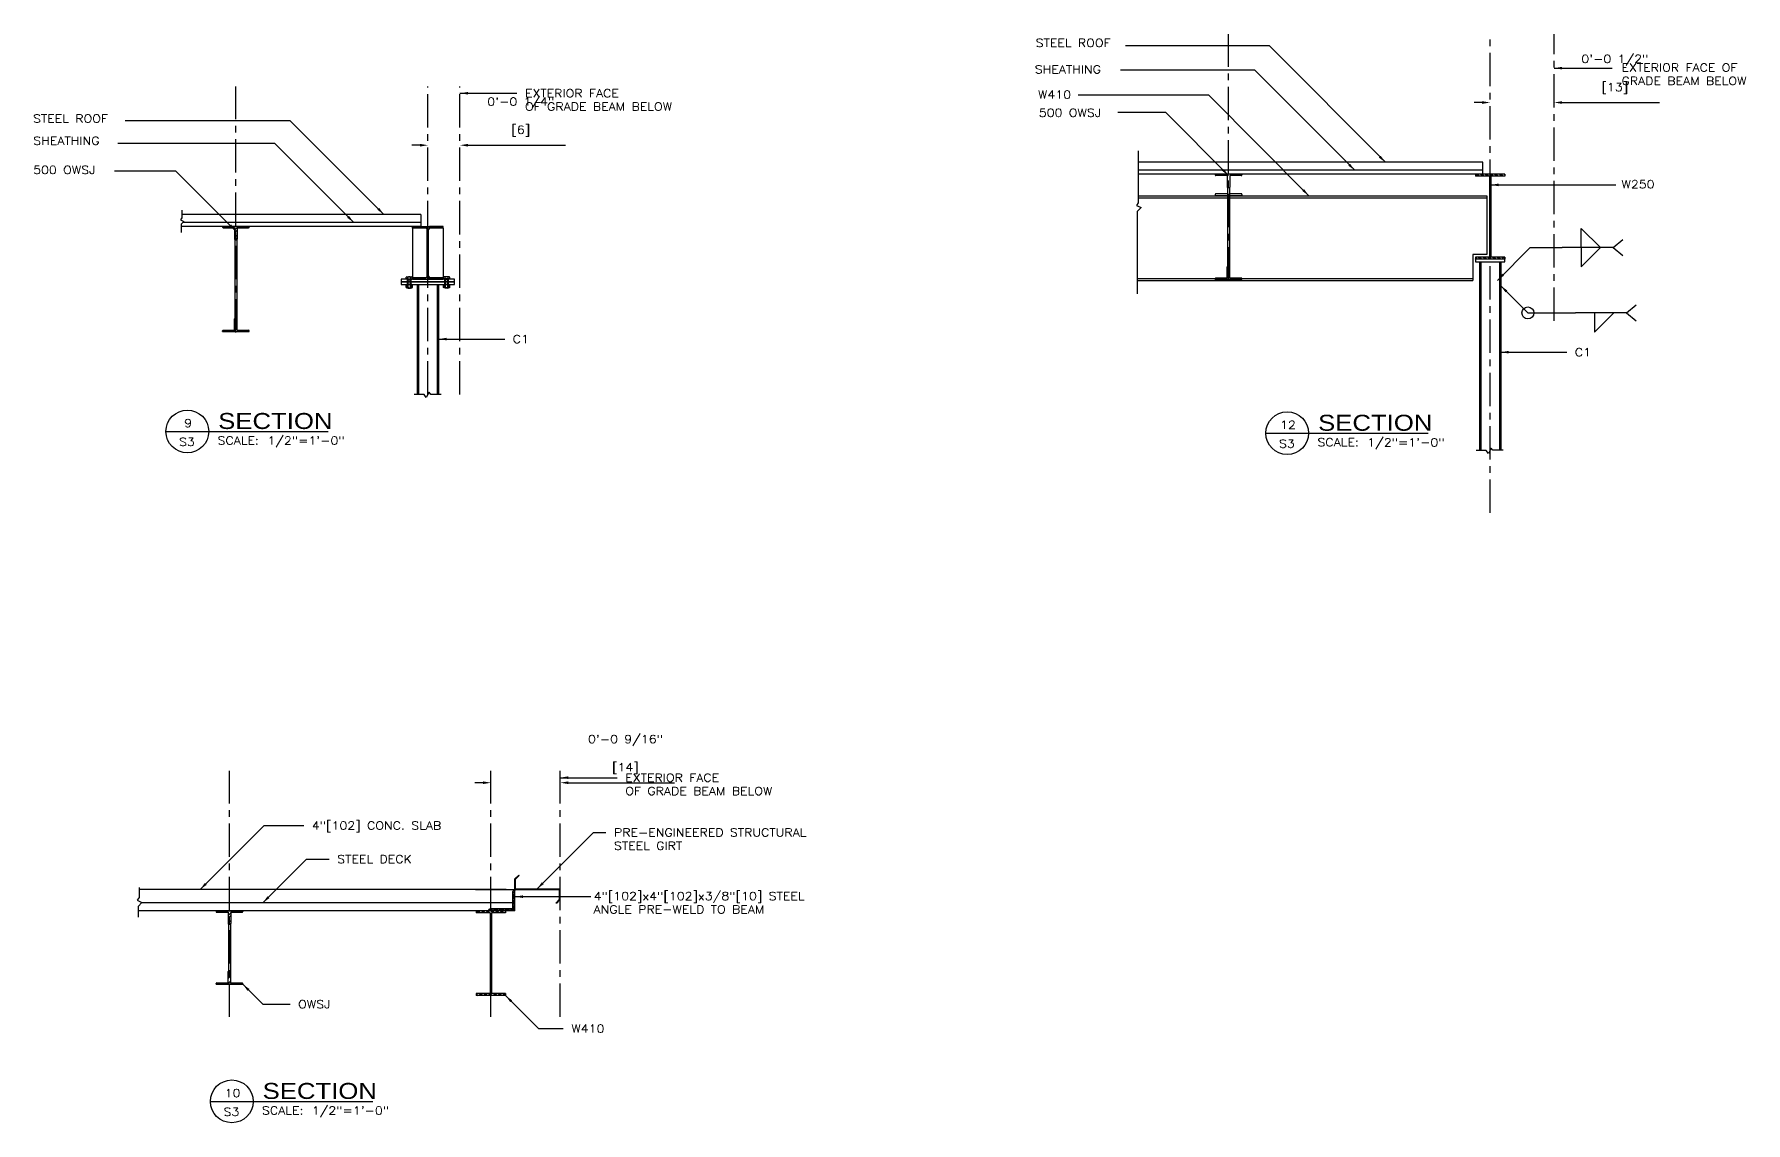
# Model space of a CAD drawing. Header units: inches. Extents: x -44 to 9761, y -1166 to 3580.
# Drawn here: x 9207.2 to 9528, y 3179.3 to 3383.3 of the extents above; entities that cross this region are included whole.
import ezdxf
from ezdxf.enums import TextEntityAlignment as Align

# ---------------------------------------------------------------- set-up
doc = ezdxf.new("R2010")
doc.units = ezdxf.units.IN
doc.header["$MEASUREMENT"] = 0
doc.linetypes.add('CENTER', pattern=[2, 1.25, -0.25, 0.25, -0.25])
doc.layers.get('0').update_dxf_attribs({"linetype": 'CONTINUOUS'})
doc.layers.get('DEFPOINTS').update_dxf_attribs({"linetype": 'CONTINUOUS'})
for name, color, linetype in [('Arch_Section_Truss', 45, 'CONTINUOUS'), ('C-241-1', 241, 'CONTINUOUS'), ('Center', 251, 'CENTER'), ('L1', 1, 'CONTINUOUS'), ('L131', 131, 'CONTINUOUS'), ('LAYER131A', 131, 'CONTINUOUS'), ('LAYER15A', 15, 'CONTINUOUS'), ('Section_Sheathing', 150, 'CONTINUOUS'), ('Struc_Plan_Dim', 5, 'CONTINUOUS'), ('Struc_Section_BP', 135, 'CONTINUOUS'), ('Struc_Section_Conc', 71, 'CONTINUOUS'), ('Struc_Section_OWSJ', 131, 'CONTINUOUS'), ('Struc_Section_StAngle', 5, 'CONTINUOUS'), ('Struc_Section_Steel', 11, 'CONTINUOUS'), ('Struc_Section_StGirt', 151, 'CONTINUOUS'), ('Struc_Steel_Beam', 22, 'CONTINUOUS'), ('Struc_Steel_Joist', 21, 'CONTINUOUS'), ('TEXT', 4, 'CONTINUOUS'), ('TEXT131', 131, 'CONTINUOUS')]:
    doc.layers.add(name, color=color, linetype=linetype)
doc.styles.add('ROMANS', font='ROMANS.SHX', dxfattribs={"width": 0.8})
doc.styles.add('ROMANS-115', font='romans.shx', dxfattribs={"width": 1.15})
doc.styles.add('SANS-80', font='sanss___.ttf', dxfattribs={"width": 0.8})
doc.dimstyles.new('Copy of 12-ROMANS-115-PS-BPV', dxfattribs={"dimtxt": 0.0625, "dimasz": 0.0625, "dimexe": 0.0625, "dimexo": 0.0625, "dimgap": 0.0625, "dimtad": 1, "dimdec": 4, "dimlfac": 24, "dimzin": 1, "dimdsep": 46, "dimlunit": 4, "dimtxsty": 'ROMANS-115', "dimcen": 0.0625, "dimclrd": 256, "dimclre": 256, "dimclrt": 256, "dimadec": 0, "dimazin": 0, "dimtfac": 1, "dimtdec": 4, "dimtofl": 0, "dimtmove": 0, "dimatfit": 0, "dimfxl": 1, "dimfrac": 2, "dimtolj": 1, "dimtzin": 0, "dimarcsym": 0})

# ---------------------------------------------------------------- blocks, each defined once
blk = doc.blocks.new('Hex Nut - 10 mm side')
at = {"color": 0, "linetype": 'Continuous'}
for p, q in [((-9.2, -6.8), (-9.2, 6.8)), ((-0.7, 9.1), (-8.5, 9.1)), ((-0.7, 4.5), (-8.5, 4.5)), ((0, -6.8), (0, 6.8)), ((-0.7, -4.5), (-8.5, -4.5)), ((-0.7, -9.1), (-8.5, -9.1))]:
    blk.add_line(p, q, dxfattribs=at)
for centre, radius, start, end in [((-5, 6.8), 4.19, 147.1328, 212.8672), ((6.6, 0), 15.7, 163.2214, 196.7786), ((-4.2, 6.8), 4.19, 327.1328, 32.8672), ((-15.7, 0), 15.7, 343.2214, 16.7787), ((-5, -6.8), 4.19, 147.1328, 212.8672), ((-4.2, -6.8), 4.19, 327.1328, 32.8672)]:
    blk.add_arc(centre, radius, start, end, dxfattribs=at)
blk = doc.blocks.new('OWSJ1')
at = {"layer": 'TEXT'}
h = blk.add_hatch(dxfattribs=at)
h.set_pattern_fill('STEEL', color=131, scale=8, style=0)
h.set_pattern_definition([(45, (-5931.7465, -888.5996), (-0.70710678, 0.70710678), []), (45, (-5931.7465, -888.0996), (-0.70710678, 0.70710678), [])])
h.paths.add_polyline_path([(-0.25, 11.38, 0.414214), (-0.13, 11.25), (0.12, 11.25, 0.414214), (0.25, 11.38), (0.25, 13.5), (2.37, 13.5, 0.414214), (2.5, 13.62), (2.5, 13.75), (-2.5, 13.75), (-2.5, 13.62, 0.414214), (-2.38, 13.5), (-0.25, 13.5)])
h.paths.add_polyline_path([(-2.5, 0), (2.5, 0), (2.5, 0.12, 0.414214), (2.37, 0.25), (0.25, 0.25), (0.25, 2.37, 0.414214), (0.12, 2.5), (-0.13, 2.5, 0.414214), (-0.25, 2.37), (-0.25, 0.25), (-2.38, 0.25, 0.414214), (-2.5, 0.12)])
at = {"layer": 'Struc_Steel_Joist', "color": 150}
for p, q in [((-2.5, 13.75), (2.5, 13.75)), ((-2.5, 13.75), (-2.5, 13.62)), ((-2.38, 13.5), (-0.25, 13.5)), ((-0.25, 13.5), (-0.25, 11.38)), ((0.25, 13.5), (2.37, 13.5)), ((0.25, 13.5), (0.25, 11.38)), ((2.5, 13.75), (2.5, 13.62)), ((-0.19, 11.27), (-0.19, 2.48)), ((-0.13, 11.25), (0.12, 11.25)), ((0.19, 11.27), (0.19, 2.48)), ((-2.5, 0), (-2.5, 0.12)), ((-2.5, 0), (2.5, 0)), ((-2.38, 0.25), (-0.25, 0.25)), ((-0.25, 0.25), (-0.25, 2.37)), ((-0.13, 2.5), (0.12, 2.5)), ((0.25, 0.25), (0.25, 2.37)), ((0.25, 0.25), (2.37, 0.25)), ((2.5, 0), (2.5, 0.12))]:
    blk.add_line(p, q, dxfattribs=at)
for centre, start, end in [((-2.38, 13.62), 180, 270), ((2.37, 13.62), 270, 0), ((-0.13, 11.38), 180, 270), ((0.12, 11.38), 270, 0), ((-2.38, 0.12), 90, 180), ((-0.13, 2.37), 90, 180), ((0.12, 2.37), 0, 90), ((2.37, 0.12), 0, 90)]:
    blk.add_arc(centre, 0.125, start, end, dxfattribs=at)
blk = doc.blocks.new('Title-section')
at = {"layer": 'LAYER15A'}
blk.add_line((-2.066, -7.538), (-0.798, -7.538), dxfattribs=at)
blk.add_circle((-1.899, -7.538), 0.167, dxfattribs=at)
at = {"layer": 'L131', "style": 'ROMANS', "width": 1.15}
blk.add_text('SCALE:', height=0.0625, dxfattribs=at).set_placement((-1.663, -7.64))
for tag, p in [('TITLE_NO.', (-1.893, -7.504)), ('SHEET_NO.', (-1.902, -7.651))]:
    blk.add_attdef(tag, text='', height=0.0625, dxfattribs=at).set_placement(p, align=Align.CENTER)
blk.add_attdef('SCALE', (-1.274, -7.641), '', height=0.0625, dxfattribs=at)
at = {"layer": 'TEXT131', "style": 'SANS-80', "width": 1.15}
blk.add_text('SECTION', height=0.125, dxfattribs=at).set_placement((-1.658, -7.519))
blk = doc.blocks.new('*D81')
at = {"layer": 'DEFPOINTS', "color": 0, "transparency": 16777216}
for p in [(9292.78, 3242.85), (9305.78, 3243.02), (9305.78, 3228.95)]:
    blk.add_point(p, dxfattribs=at)
at = {"layer": 'Struc_Plan_Dim', "lineweight": -2, "transparency": 16777216}
for p, q in [((9291.28, 3243.02), (9289.78, 3243.02)), ((9307.28, 3243.02), (9327.22, 3243.02))]:
    blk.add_line(p, q, dxfattribs=at)
at = {"layer": 'Struc_Plan_Dim', "transparency": 16777216}
for points in [[(9291.28, 3243.27), (9291.28, 3242.77), (9292.78, 3243.02)], [(9307.28, 3243.27), (9307.28, 3242.77), (9305.78, 3243.02)]]:
    blk.add_solid(points, dxfattribs=at)
at = {"layer": 'Struc_Plan_Dim', "transparency": 16777216, "char_height": 1.5, "attachment_point": 5, "style": 'ROMANS-115'}
for s, insert in [('\\A1;0\'-0 9/16"', (9318, 3250.95)), ('\\A1;[14]', (9318, 3245.66))]:
    blk.add_mtext(s, dxfattribs=dict(at, insert=insert))
blk = doc.blocks.new('*D82')
at = {"layer": 'DEFPOINTS', "color": 0, "transparency": 16777216}
for p in [(9286.98, 3362.52), (9280.98, 3361.07), (9286.98, 3361.07)]:
    blk.add_point(p, dxfattribs=at)
at = {"layer": 'Struc_Plan_Dim', "lineweight": -2, "transparency": 16777216}
for p, q in [((9279.48, 3362.52), (9277.98, 3362.52)), ((9288.48, 3362.52), (9306.78, 3362.52))]:
    blk.add_line(p, q, dxfattribs=at)
at = {"layer": 'Struc_Plan_Dim', "transparency": 16777216}
for points in [[(9279.48, 3362.77), (9279.48, 3362.27), (9280.98, 3362.52)], [(9288.48, 3362.77), (9288.48, 3362.27), (9286.98, 3362.52)]]:
    blk.add_solid(points, dxfattribs=at)
at = {"layer": 'Struc_Plan_Dim', "transparency": 16777216, "char_height": 1.5, "attachment_point": 5, "style": 'ROMANS-115'}
for s, insert in [('\\A1;0\'-0 1/4"', (9298.38, 3370.44)), ('\\A1;[6]', (9298.38, 3365.16))]:
    blk.add_mtext(s, dxfattribs=dict(at, insert=insert))
blk = doc.blocks.new('*D85')
at = {"layer": 'DEFPOINTS', "color": 0, "transparency": 16777216}
for p in [(9492.05, 3370.52), (9480.05, 3367.96), (9492.05, 3367.96)]:
    blk.add_point(p, dxfattribs=at)
at = {"layer": 'Struc_Section_StAngle', "lineweight": -2, "transparency": 16777216}
for p, q in [((9478.55, 3370.52), (9477.05, 3370.52)), ((9493.55, 3370.52), (9511.85, 3370.52))]:
    blk.add_line(p, q, dxfattribs=at)
at = {"layer": 'Struc_Section_StAngle', "transparency": 16777216}
for points in [[(9478.55, 3370.77), (9478.55, 3370.27), (9480.05, 3370.52)], [(9493.55, 3370.77), (9493.55, 3370.27), (9492.05, 3370.52)]]:
    blk.add_solid(points, dxfattribs=at)
at = {"layer": 'Struc_Section_StAngle', "transparency": 16777216, "char_height": 1.5, "attachment_point": 5, "style": 'ROMANS-115'}
for s, insert in [('\\A1;0\'-0 1/2"', (9503.45, 3378.45)), ('\\A1;[13]', (9503.45, 3373.16))]:
    blk.add_mtext(s, dxfattribs=dict(at, insert=insert))

msp = doc.modelspace()

# ---------------------------------------------------------------- hatches: boundary and pattern name
at = {"layer": 'Struc_Section_StAngle'}
h = msp.add_hatch(dxfattribs=at)
h.set_pattern_fill('STEEL', color=256, scale=3, style=0)
h.set_pattern_definition([(135, (18165.99866, -224.98542), (0.265165043, 0.265165043), []), (135, (18165.99866, -224.79792), (0.265165043, 0.265165043), [])])
h.paths.add_polyline_path([(9292.65134, 3219.36872, 0.414213562), (9292.27634, 3218.99372), (9297.27634, 3218.99372), (9297.27634, 3222.99372, 0.414213562), (9296.90134, 3222.61872), (9296.90134, 3219.36872)])
at = {"layer": 'Struc_Section_Steel', "ltscale": 2}
h = msp.add_hatch(dxfattribs=at)
h.set_pattern_fill('STEEL', color=256, scale=5, style=0)
h.set_pattern_definition([(135, (9385.85425, 3363.53496), (0.4419417, 0.4419417), []), (135, (9385.85425, 3363.84746), (0.4419417, 0.4419417), [])])
h.paths.add_polyline_path([(9278.10362, 3346.97054), (9278.10362, 3347.28304), (9283.85362, 3347.28304), (9283.85362, 3346.97054), (9281.35362, 3346.97054, 0.414213562), (9281.10362, 3346.72054), (9281.10362, 3337.97054, 0.414213562), (9281.35362, 3337.72054), (9283.85362, 3337.72054), (9283.85362, 3337.40804), (9278.10362, 3337.40804), (9278.10362, 3337.72054), (9280.60362, 3337.72054, 0.414213562), (9280.85362, 3337.97054), (9280.85362, 3346.72054, 0.414213562), (9280.60362, 3346.97054)])
at = {"layer": 'Struc_Steel_Beam'}
h = msp.add_hatch(dxfattribs=at)
h.set_pattern_fill('STEEL', color=256, scale=5, style=0)
h.set_pattern_definition([(135, (9639.97364, 3373.01546), (0.4419417, 0.4419417), []), (135, (9639.97364, 3373.32796), (0.4419417, 0.4419417), [])])
h.paths.add_polyline_path([(9482.80088, 3357.06106), (9482.80088, 3356.68606), (9480.17588, 3356.68606), (9480.17588, 3341.56106), (9482.80088, 3341.56106), (9482.80088, 3341.18606), (9480.05088, 3341.18606), (9480.05088, 3357.06106)])
h.paths.add_polyline_path([(9477.30088, 3356.68606), (9477.30088, 3357.06106), (9480.05088, 3357.06106), (9480.05088, 3341.18606), (9477.30088, 3341.18606), (9477.30088, 3341.56106), (9479.92588, 3341.56106), (9479.92588, 3356.68606)])
h = msp.add_hatch(dxfattribs=at)
h.set_pattern_fill('STEEL', color=256, scale=5, style=0)
h.set_pattern_definition([(135, (9452.6991, 3234.9481), (0.4419417, 0.4419417), []), (135, (9452.6991, 3235.2606), (0.4419417, 0.4419417), [])])
h.paths.add_polyline_path([(9295.52634, 3218.99372), (9295.52634, 3218.61872), (9292.90134, 3218.61872), (9292.90134, 3203.49372), (9295.52634, 3203.49372), (9295.52634, 3203.11872), (9292.77634, 3203.11872), (9292.77634, 3218.99372)])
h.paths.add_polyline_path([(9290.02634, 3218.61872), (9290.02634, 3218.99372), (9292.77634, 3218.99372), (9292.77634, 3203.11872), (9290.02634, 3203.11872), (9290.02634, 3203.49372), (9292.65134, 3203.49372), (9292.65134, 3218.61872)])
at = {"layer": 'TEXT'}
h = msp.add_hatch(dxfattribs=at)
h.set_pattern_fill('STEEL', color=256, scale=8, style=0)
h.set_pattern_definition([(45, (3313.2322, 2444.9335), (-0.70710678, 0.70710678), []), (45, (3313.2322, 2445.4335), (-0.70710678, 0.70710678), [])])
h.paths.add_polyline_path([(9247.47862, 3347.15804, -0.414213562), (9247.35362, 3347.03304), (9245.22862, 3347.03304), (9245.22862, 3344.90804, -0.414213562), (9245.10362, 3344.78304), (9244.85362, 3344.78304, -0.414213562), (9244.72862, 3344.90804), (9244.72862, 3347.03304), (9242.60362, 3347.03304, -0.414213562), (9242.47862, 3347.15804), (9242.47862, 3347.28304), (9247.47862, 3347.28304)])
h.paths.add_polyline_path([(9247.47862, 3327.60304), (9242.47862, 3327.60304), (9242.47862, 3327.72804, -0.414213562), (9242.60362, 3327.85304), (9244.72862, 3327.85304), (9244.72862, 3329.97804, -0.414213562), (9244.85362, 3330.10304), (9245.10362, 3330.10304, -0.414213562), (9245.22862, 3329.97804), (9245.22862, 3327.85304), (9247.35362, 3327.85304, -0.414213562), (9247.47862, 3327.72804)])

# ---------------------------------------------------------------- linework, layer by layer
at = {"layer": 'Arch_Section_Truss'}
for p, q in [((9428.55088, 3357.06106), (9428.55088, 3356.93606)), ((9433.55088, 3357.06106), (9428.55088, 3357.06106)), ((9430.80088, 3356.81106), (9428.67588, 3356.81106)), ((9430.80088, 3356.81106), (9430.80088, 3354.68606)), ((9433.42588, 3356.81106), (9431.30088, 3356.81106)), ((9431.30088, 3356.81106), (9431.30088, 3354.68606)), ((9433.55088, 3357.06106), (9433.55088, 3356.93606)), ((9428.55088, 3353.31106), (9428.55088, 3353.06106)), ((9430.86338, 3353.06106), (9428.55088, 3353.06106)), ((9430.86338, 3353.43606), (9428.67588, 3353.43606)), ((9430.86338, 3354.57781), (9430.86338, 3339.85931)), ((9430.86338, 3354.57781), (9430.86338, 3353.43606)), ((9431.17588, 3354.56106), (9430.92588, 3354.56106)), ((9431.23838, 3354.57781), (9431.23838, 3339.85931)), ((9431.23838, 3354.57781), (9431.23838, 3353.43606)), ((9433.42588, 3353.43606), (9431.23838, 3353.43606)), ((9433.55088, 3353.06106), (9431.23838, 3353.06106)), ((9433.55088, 3353.31106), (9433.55088, 3353.06106)), ((9430.80088, 3337.62606), (9430.80088, 3339.75106)), ((9431.17588, 3339.87606), (9430.92588, 3339.87606)), ((9431.30088, 3337.62606), (9431.30088, 3339.75106)), ((9428.55088, 3337.37606), (9428.55088, 3337.50106)), ((9433.55088, 3337.37606), (9428.55088, 3337.37606)), ((9430.80088, 3337.62606), (9428.67588, 3337.62606)), ((9433.42588, 3337.62606), (9431.30088, 3337.62606)), ((9433.55088, 3337.37606), (9433.55088, 3337.50106))]:
    msp.add_line(p, q, dxfattribs=at)
for centre, start, end in [((9428.67588, 3356.93606), 180, 270), ((9433.42588, 3356.93606), 270, 0), ((9428.67588, 3353.31106), 90, 180), ((9430.92588, 3354.68606), 180, 270), ((9431.17588, 3354.68606), 270, 0), ((9433.42588, 3353.31106), 0, 90), ((9430.92588, 3339.75106), 90, 180), ((9431.17588, 3339.75106), 0, 90), ((9428.67588, 3337.50106), 90, 180), ((9433.42588, 3337.50106), 0, 90)]:
    msp.add_arc(centre, 0.125, start, end, dxfattribs=at)
at = {"layer": 'C-241-1', "ltscale": 0.05}
for p, q in [((9276.88202, 3337.44679), (9276.88202, 3337.79223)), ((9276.88202, 3337.44679), (9278.07521, 3337.44679)), ((9277.00716, 3337.44679), (9276.88202, 3337.44679)), ((9277.00716, 3337.40804), (9277.00716, 3337.44679)), ((9277.00716, 3337.40804), (9277.95008, 3337.40804)), ((9277.03117, 3337.83623), (9277.92606, 3337.83623)), ((9277.1557, 3337.26273), (9277.80153, 3337.26273)), ((9277.18032, 3337.44679), (9277.18032, 3337.79223)), ((9277.77692, 3337.44679), (9277.77692, 3337.79223)), ((9277.95008, 3337.44679), (9278.07521, 3337.44679)), ((9277.95008, 3337.40804), (9277.95008, 3337.44679)), ((9278.07521, 3337.44679), (9278.07521, 3337.79223)), ((9283.88202, 3337.44679), (9283.88202, 3337.79223)), ((9285.07521, 3337.44679), (9283.88202, 3337.44679)), ((9284.00716, 3337.44679), (9283.88202, 3337.44679)), ((9284.00716, 3337.40804), (9284.00716, 3337.44679)), ((9284.95008, 3337.40804), (9284.00716, 3337.40804)), ((9284.92606, 3337.83623), (9284.03117, 3337.83623)), ((9284.80153, 3337.26273), (9284.1557, 3337.26273)), ((9284.18032, 3337.44679), (9284.18032, 3337.79223)), ((9284.77692, 3337.44679), (9284.77692, 3337.79223)), ((9284.95008, 3337.44679), (9285.07521, 3337.44679)), ((9284.95008, 3337.40804), (9284.95008, 3337.44679)), ((9285.07521, 3337.44679), (9285.07521, 3337.79223)), ((9277.1557, 3335.80742), (9277.80153, 3335.80742)), ((9277.26226, 3335.70086), (9277.1557, 3335.80742)), ((9277.26226, 3335.70086), (9277.69497, 3335.70086)), ((9277.69497, 3335.70086), (9277.80153, 3335.80742)), ((9284.80153, 3335.80742), (9284.1557, 3335.80742)), ((9284.26226, 3335.70086), (9284.1557, 3335.80742)), ((9284.69497, 3335.70086), (9284.26226, 3335.70086)), ((9284.69497, 3335.70086), (9284.80153, 3335.80742))]:
    msp.add_line(p, q, dxfattribs=at)
at = {"layer": 'C-241-1', "ltscale": 0.5}
for p, q in [((9277.1557, 3335.80742), (9277.1557, 3337.40804)), ((9277.26226, 3335.80742), (9277.26226, 3337.26273)), ((9277.69497, 3335.80742), (9277.69497, 3337.26273)), ((9277.80153, 3335.80742), (9277.80153, 3337.40804)), ((9284.1557, 3335.80742), (9284.1557, 3337.40804)), ((9284.26226, 3335.80742), (9284.26226, 3337.26273)), ((9284.69497, 3335.80742), (9284.69497, 3337.26273)), ((9284.80153, 3335.80742), (9284.80153, 3337.40804))]:
    msp.add_line(p, q, dxfattribs=at)
at = {"layer": 'C-241-1', "ltscale": 0.05}
for centre, radius, start, end in [((9277.03117, 3337.5614), 0.27482, 57.13278, 122.86722), ((9277.47862, 3336.8029), 1.03333, 73.22135, 106.77865), ((9277.92606, 3337.5614), 0.27482, 57.13278, 122.86722), ((9284.03117, 3337.5614), 0.27482, 57.13278, 122.86722), ((9284.47862, 3336.8029), 1.03333, 73.22135, 106.77865), ((9284.92606, 3337.5614), 0.27482, 57.13278, 122.86722)]:
    msp.add_arc(centre, radius, start, end, dxfattribs=at)
at = {"layer": 'Center', "ltscale": 5}
for p, q in [((9431.05088, 3337.18606), (9431.05088, 3383.32214)), ((9480.05088, 3293.60694), (9480.05088, 3383.32214)), ((9492.05088, 3329.58365), (9492.05088, 3383.32214)), ((9244.97862, 3327.40804), (9244.97862, 3373.54412)), ((9280.97862, 3315.81267), (9280.97862, 3373.54412)), ((9286.97862, 3315.81267), (9286.97862, 3373.54412)), ((9243.77634, 3199.11872), (9243.77634, 3245.2548)), ((9292.77634, 3199.11872), (9292.77634, 3245.2548)), ((9305.77634, 3199.11872), (9305.77634, 3245.2548))]:
    msp.add_line(p, q, dxfattribs=at)
at = {"layer": 'L1'}
for p, q in [((9414.09264, 3361.46098), (9414.09264, 3351.71754)), ((9234.82105, 3350.35725), (9234.82105, 3348.92397)), ((9414.09264, 3351.71754), (9413.76459, 3351.22599)), ((9413.76459, 3351.22599), (9414.64486, 3350.81595)), ((9414.64486, 3350.81595), (9413.91641, 3350.07473)), ((9413.91641, 3350.07473), (9413.91641, 3334.63129)), ((9234.82105, 3348.92397), (9234.57501, 3348.55531)), ((9234.57501, 3348.55531), (9235.23521, 3348.24778)), ((9235.23521, 3348.24778), (9234.68888, 3347.69186)), ((9234.68888, 3347.69186), (9234.68888, 3346.18015)), ((9226.81809, 3221.48262), (9226.49004, 3220.99106)), ((9226.49004, 3220.99106), (9227.37031, 3220.58103)), ((9226.81809, 3223.39365), (9226.81809, 3221.48262)), ((9227.37031, 3220.58103), (9226.64186, 3219.8398)), ((9226.64186, 3219.8398), (9226.64186, 3217.82418))]:
    msp.add_line(p, q, dxfattribs=at)
at = {"layer": 'LAYER131A'}
for p, q in [((9478.05088, 3340.68606), (9478.05088, 3305.32145)), ((9482.05088, 3340.68606), (9482.05088, 3305.34842)), ((9285.97862, 3336.90804), (9275.97862, 3336.90804)), ((9278.97862, 3336.40804), (9278.97862, 3315.79562)), ((9282.97862, 3336.40804), (9282.97862, 3315.82259))]:
    msp.add_line(p, q, dxfattribs=at)
at = {"layer": 'Section_Sheathing', "ltscale": 2}
for p, q in [((9478.67588, 3359.31106), (9414.09264, 3359.31106)), ((9478.67588, 3357.06106), (9478.67588, 3359.31106)), ((9478.67588, 3357.81106), (9414.09264, 3357.81106)), ((9478.67588, 3357.06106), (9414.09264, 3357.06106)), ((9279.62828, 3349.53304), (9234.82105, 3349.53304)), ((9279.62828, 3349.53304), (9279.62828, 3347.28304)), ((9279.62828, 3347.28304), (9234.68888, 3347.28304)), ((9279.62828, 3348.03304), (9235.02417, 3348.03304)), ((9280.26536, 3315.79562), (9278.39009, 3315.79562)), ((9280.67036, 3315.22917), (9280.26536, 3315.79562)), ((9281.18336, 3316.20023), (9280.67036, 3315.22917)), ((9281.50736, 3315.82259), (9281.18336, 3316.20023)), ((9283.43759, 3315.82259), (9281.50736, 3315.82259)), ((9479.33762, 3305.32145), (9477.46235, 3305.32145)), ((9479.74262, 3304.755), (9479.33762, 3305.32145)), ((9480.25563, 3305.72606), (9479.74262, 3304.755)), ((9480.57962, 3305.34842), (9480.25563, 3305.72606)), ((9482.50986, 3305.34842), (9480.57962, 3305.34842))]:
    msp.add_line(p, q, dxfattribs=at)
at = {"layer": 'Struc_Plan_Dim'}
msp.add_circle((9487.15154, 3331.0854), 1.125, dxfattribs=at)
at = {"layer": 'Struc_Section_BP', "ltscale": 2}
for p, q in [((9278.10362, 3346.97054), (9278.10362, 3337.72054)), ((9283.85362, 3346.97054), (9283.85362, 3337.72054))]:
    msp.add_line(p, q, dxfattribs=at)
for points in [[(9477.30088, 3340.68606), (9482.80088, 3340.68606), (9482.80088, 3341.18606), (9477.30088, 3341.18606)], [(9275.97862, 3336.90804), (9285.97862, 3336.90804), (9285.97862, 3337.40804), (9275.97862, 3337.40804)], [(9275.97862, 3336.40804), (9285.97862, 3336.40804), (9285.97862, 3336.90804), (9275.97862, 3336.90804)]]:
    msp.add_lwpolyline(points, close=True, dxfattribs=at)
at = {"layer": 'Struc_Section_Conc', "ltscale": 2}
for p, q in [((9295.65134, 3222.99372), (9226.81809, 3222.99372)), ((9289.90134, 3222.99372), (9297.27634, 3222.99372)), ((9294.77634, 3218.99372), (9226.64186, 3218.99372))]:
    msp.add_line(p, q, dxfattribs=at)
at = {"layer": 'Struc_Section_Conc', "ltscale": 20}
msp.add_line((9296.90134, 3220.49372), (9227.28451, 3220.49372), dxfattribs=at)
at = {"layer": 'Struc_Section_StAngle'}
for p, q in [((9497.15443, 3343.32329), (9497.15443, 3346.92329)), ((9497.15443, 3346.92329), (9500.75443, 3343.32329)), ((9503.15443, 3343.32329), (9493.55443, 3343.32329)), ((9497.15443, 3343.32329), (9497.15443, 3339.72329)), ((9497.15443, 3339.72329), (9500.75443, 3343.32329)), ((9503.15443, 3343.32329), (9504.95443, 3344.82329)), ((9503.15443, 3343.32329), (9504.95443, 3341.82329)), ((9505.64487, 3331.0854), (9496.04486, 3331.0854)), ((9499.64486, 3331.0854), (9499.64486, 3327.4854)), ((9499.64486, 3327.4854), (9503.24487, 3331.0854)), ((9505.64487, 3331.0854), (9507.44487, 3332.5854)), ((9505.64487, 3331.0854), (9507.44487, 3329.5854)), ((9297.27634, 3222.99372), (9297.27634, 3222.99372))]:
    msp.add_line(p, q, dxfattribs=at)
at = {"layer": 'Struc_Section_StAngle', "ltscale": 5}
for p, q in [((9296.90134, 3219.36872), (9296.90134, 3222.61872)), ((9297.27634, 3218.99372), (9297.27634, 3222.99372)), ((9297.27634, 3218.99372), (9292.27634, 3218.99372)), ((9296.90134, 3219.36872), (9292.65134, 3219.36872))]:
    msp.add_line(p, q, dxfattribs=at)
for centre in [(9297.27634, 3222.61872), (9292.65134, 3218.99372)]:
    msp.add_arc(centre, 0.375, 90, 180, dxfattribs=at)
at = {"layer": 'Struc_Section_Steel', "ltscale": 2}
for p, q in [((9278.10362, 3346.97054), (9278.10362, 3347.28304)), ((9283.85362, 3347.28304), (9281.29362, 3347.28304)), ((9283.85362, 3346.97054), (9283.85362, 3347.28304))]:
    msp.add_line(p, q, dxfattribs=at)
at = {"layer": 'Struc_Section_Steel'}
for p, q in [((9278.10362, 3347.28304), (9278.10362, 3346.97054)), ((9278.10362, 3347.28304), (9280.66362, 3347.28304)), ((9280.60362, 3346.97054), (9278.10362, 3346.97054)), ((9278.22862, 3347.28304), (9283.72862, 3347.28304)), ((9280.85362, 3337.97054), (9280.85362, 3346.72054)), ((9281.10362, 3337.97054), (9281.10362, 3346.72054)), ((9283.85362, 3346.97054), (9281.35362, 3346.97054)), ((9278.10362, 3337.72054), (9280.60362, 3337.72054)), ((9278.10362, 3337.72054), (9278.10362, 3337.40804)), ((9278.10362, 3337.40804), (9283.85362, 3337.40804)), ((9281.35362, 3337.72054), (9283.85362, 3337.72054)), ((9283.85362, 3337.40804), (9283.85362, 3337.72054))]:
    msp.add_line(p, q, dxfattribs=at)
at = {"layer": 'Struc_Section_Steel', "ltscale": 10}
for p, q in [((9478.30088, 3340.68606), (9478.30088, 3305.32145)), ((9481.80088, 3340.68606), (9481.80088, 3305.34842)), ((9279.22862, 3336.40804), (9279.22862, 3315.79562)), ((9282.72862, 3336.40804), (9282.72862, 3315.82259))]:
    msp.add_line(p, q, dxfattribs=at)
at = {"layer": 'Struc_Section_Steel'}
for centre, start, end in [((9280.60362, 3346.72054), 0, 90), ((9281.35362, 3346.72054), 90, 180), ((9280.60362, 3337.97054), 270, 0), ((9281.35362, 3337.97054), 180, 270)]:
    msp.add_arc(centre, 0.25, start, end, dxfattribs=at)
at = {"layer": 'Struc_Section_StGirt'}
for p, q in [((9297.27634, 3224.99372), (9297.98344, 3225.70083)), ((9297.40134, 3224.94195), (9298.07183, 3225.61244)), ((9297.98344, 3225.70083), (9298.07183, 3225.61244)), ((9297.27634, 3222.99372), (9305.65134, 3222.99372)), ((9297.40134, 3223.11872), (9305.77634, 3223.11872)), ((9305.65134, 3221.1705), (9304.98084, 3220.50001)), ((9305.77634, 3221.11872), (9305.06923, 3220.41162)), ((9305.65134, 3221.1705), (9305.65134, 3222.99372)), ((9305.06923, 3220.41162), (9304.98084, 3220.50001))]:
    msp.add_line(p, q, dxfattribs=at)
at = {"layer": 'Struc_Section_StGirt', "ltscale": 5}
for p, q in [((9297.27634, 3222.99372), (9297.27634, 3224.99372)), ((9297.40134, 3223.11872), (9297.40134, 3224.94195))]:
    msp.add_line(p, q, dxfattribs=at)
at = {"layer": 'Struc_Steel_Beam'}
for p, q in [((9482.80088, 3357.06106), (9477.30088, 3357.06106)), ((9477.30088, 3357.06106), (9477.30088, 3356.68606)), ((9479.92588, 3356.68606), (9477.30088, 3356.68606)), ((9479.92588, 3356.68606), (9479.92588, 3341.56106)), ((9480.17588, 3356.68606), (9480.17588, 3341.56106)), ((9482.80088, 3356.68606), (9480.17588, 3356.68606)), ((9482.80088, 3357.06106), (9482.80088, 3356.68606)), ((9414.09264, 3353.06106), (9479.42588, 3353.06106)), ((9414.09264, 3352.68606), (9479.42588, 3352.68606)), ((9479.42588, 3353.06106), (9479.42588, 3342.06106)), ((9479.42588, 3342.06106), (9476.80088, 3342.06106)), ((9476.80088, 3342.06106), (9476.80088, 3337.18606)), ((9479.92588, 3341.56106), (9477.30088, 3341.56106)), ((9477.30088, 3341.56106), (9477.30088, 3341.18606)), ((9482.80088, 3341.18606), (9477.30088, 3341.18606)), ((9482.80088, 3341.56106), (9480.17588, 3341.56106)), ((9482.80088, 3341.56106), (9482.80088, 3341.18606)), ((9413.91641, 3337.56106), (9428.56622, 3337.56106)), ((9413.91641, 3337.18606), (9476.80088, 3337.18606)), ((9433.53554, 3337.56106), (9476.80088, 3337.56106)), ((9295.52634, 3218.99372), (9290.02634, 3218.99372)), ((9290.02634, 3218.99372), (9290.02634, 3218.61872)), ((9292.65134, 3218.61872), (9290.02634, 3218.61872)), ((9292.65134, 3218.61872), (9292.65134, 3203.49372)), ((9292.90134, 3218.61872), (9292.90134, 3203.49372)), ((9295.52634, 3218.61872), (9292.90134, 3218.61872)), ((9295.52634, 3218.99372), (9295.52634, 3218.61872)), ((9292.65134, 3203.49372), (9290.02634, 3203.49372)), ((9290.02634, 3203.49372), (9290.02634, 3203.11872)), ((9295.52634, 3203.11872), (9290.02634, 3203.11872)), ((9295.52634, 3203.49372), (9292.90134, 3203.49372)), ((9295.52634, 3203.49372), (9295.52634, 3203.11872))]:
    msp.add_line(p, q, dxfattribs=at)
at = {"layer": 'Struc_Steel_Joist'}
for p, q in [((9242.47862, 3347.28304), (9247.47862, 3347.28304)), ((9242.47862, 3347.28304), (9242.47862, 3347.15804)), ((9242.60362, 3347.03304), (9244.72862, 3347.03304)), ((9244.72862, 3347.03304), (9244.72862, 3344.90804)), ((9245.22862, 3347.03304), (9247.35362, 3347.03304)), ((9245.22862, 3347.03304), (9245.22862, 3344.90804)), ((9247.47862, 3347.28304), (9247.47862, 3347.15804)), ((9244.79112, 3344.79979), (9244.79112, 3330.08629)), ((9244.85362, 3344.78304), (9245.10362, 3344.78304)), ((9245.16612, 3344.79979), (9245.16612, 3330.08629)), ((9244.85362, 3330.10304), (9245.10362, 3330.10304)), ((9242.47862, 3327.60304), (9242.47862, 3327.72804)), ((9242.47862, 3327.60304), (9247.47862, 3327.60304)), ((9242.60362, 3327.85304), (9244.72862, 3327.85304)), ((9244.72862, 3327.85304), (9244.72862, 3329.97804)), ((9245.22862, 3327.85304), (9245.22862, 3329.97804)), ((9245.22862, 3327.85304), (9247.35362, 3327.85304)), ((9247.47862, 3327.60304), (9247.47862, 3327.72804))]:
    msp.add_line(p, q, dxfattribs=at)
for centre, start, end in [((9242.60362, 3347.15804), 180, 270), ((9247.35362, 3347.15804), 270, 0), ((9244.85362, 3344.90804), 180, 270), ((9245.10362, 3344.90804), 270, 0), ((9244.85362, 3329.97804), 90, 180), ((9245.10362, 3329.97804), 0, 90), ((9242.60362, 3327.72804), 90, 180), ((9247.35362, 3327.72804), 0, 90)]:
    msp.add_arc(centre, 0.125, start, end, dxfattribs=at)

# ---------------------------------------------------------------- block references
at = {"layer": 'C-241-1', "ltscale": 0.05, "yscale": 0.0656166666658464}
for p, xscale, zscale, rotation in [((9277.47862, 3335.80742), 0.0656166666658464, 0.0656166666658464, 270), ((9284.47862, 3335.80742), -0.0656166666658464, 0.0656166666666667, 90)]:
    msp.add_blockref('Hex Nut - 10 mm side', p, dxfattribs=dict(at, xscale=xscale, zscale=zscale, rotation=rotation))
at = {"layer": 'Struc_Plan_Dim'}
for p, xscale, yscale, zscale, values in [((9281.44873, 3489.78382), 24.00000000000001, 24.00000000000001, 24.00000000000001, {'TITLE_NO.': '9', 'SHEET_NO.': 'S3', 'SCALE': '1/2"=1\'-0"'}), ((9487.62101, 3489.44874), 24.0000036725584, 24.0000036725584, 24.0000036725584, {'TITLE_NO.': '12', 'SHEET_NO.': 'S3', 'SCALE': '1/2"=1\'-0"'}), ((9289.78011, 3364.20469), 24.00000430957804, 24.00000430957804, 24.00000430957804, {'TITLE_NO.': '10', 'SHEET_NO.': 'S3', 'SCALE': '1/2"=1\'-0"'})]:
    msp.add_blockref('Title-section', p, dxfattribs=dict(at, xscale=xscale, yscale=yscale, zscale=zscale)).add_auto_attribs(values)
at = {"layer": 'Struc_Section_OWSJ', "ltscale": 2}
msp.add_blockref('OWSJ1', (9243.77634, 3205.24372), dxfattribs=at)

# ---------------------------------------------------------------- texts
at = {"layer": 'Struc_Plan_Dim', "attachment_point": 1, "style": 'ROMANS-115'}
for s, insert, char_height in [('STEEL ROOF', (9394.88991, 3382.45358), 1.5), ('SHEATHING', (9394.71639, 3377.4908), 1.5), ('\\A1;EXTERIOR FACE OF\\PGRADE BEAM BELOW', (9504.70232, 3377.82155), 1.5000002), ('\\A1;EXTERIOR FACE\\POF GRADE BEAM BELOW', (9299.16605, 3373.00851), 1.5), ('\\A1;W410', (9395.31466, 3372.74828), 1.5), ('\\A1;500 OWSJ', (9395.47694, 3369.35106), 1.5000002), ('STEEL ROOF', (9206.95461, 3368.25623), 1.5), ('SHEATHING', (9206.99554, 3364.10698), 1.5), ('\\A1;500 OWSJ', (9206.97848, 3358.63358), 1.5), ('\\A1;W250', (9504.68009, 3355.94582), 1.5), ('\\A1;EXTERIOR FACE\\POF GRADE BEAM BELOW', (9317.96377, 3244.71919), 1.5000003), ('\\A1;4"[102] CONC. SLAB', (9259.20849, 3235.74352), 1.5000003), ('\\A1;PRE-ENGINEERED STRUCTURAL\\PSTEEL GIRT', (9315.84281, 3234.44948), 1.5000003), ('\\A1;STEEL DECK', (9263.97771, 3229.4547), 1.5000003), ('OWSJ', (9256.63826, 3202.25936), 1.5), ('\\A1;W410', (9307.8465, 3197.673), 1.5)]:
    msp.add_mtext(s, dxfattribs=dict(at, insert=insert, char_height=char_height))
at = {"layer": 'Struc_Section_StAngle', "attachment_point": 1, "style": 'ROMANS-115'}
for s, insert, char_height in [('C1', (9296.87025, 3326.92853), 1.5), ('C1', (9495.94252, 3324.47237), 1.5), ('4"[102]x4"[102]x3/8"[10] STEEL\\PANGLE PRE-WELD TO BEAM', (9312.02068, 3222.52379), 1.5000003)]:
    msp.add_mtext(s, dxfattribs=dict(at, insert=insert, char_height=char_height))

# ---------------------------------------------------------------- dimensions: what is measured, and where the dimension line sits
at = {"layer": 'Struc_Plan_Dim'}
for base, p1, p2, override, picture, middle in [((9286.97862, 3362.51561), (9280.97862, 3361.0684), (9286.97862, 3361.0684), {"dimscale": 24, "dimlfac": 0.041667, "dimpost": '\\X', "dimse1": 1, "dimse2": 1}, '*D82', (9298.37862, 3367.80132)), ((9305.77634, 3243.018), (9292.77634, 3242.84717), (9305.77634, 3228.95294), {"dimscale": 24.000004, "dimlfac": 0.041667, "dimpost": '\\X', "dimse1": 1, "dimse2": 1}, '*D81', (9317.99777, 3248.30371))]:
    dim = msp.add_linear_dim(base=base, p1=p1, p2=p2, dimstyle='Copy of 12-ROMANS-115-PS-BPV', override=override, dxfattribs=at)
    dim.commit()
    dim.dimension.update_dxf_attribs({"geometry": picture, "text_midpoint": middle})
at = {"layer": 'Struc_Section_StAngle'}
dim = msp.add_linear_dim(base=(9492.05088, 3370.51905), p1=(9480.05088, 3367.96471), p2=(9492.05088, 3367.96471), dimstyle='Copy of 12-ROMANS-115-PS-BPV', override={"dimscale": 24.000004, "dimlfac": 0.041667, "dimpost": '\\X', "dimse1": 1, "dimse2": 1}, dxfattribs=at)
dim.commit()
dim.dimension.update_dxf_attribs({"geometry": '*D85', "text_midpoint": (9503.45088, 3375.80477)})

# ---------------------------------------------------------------- leaders
at = {"layer": 'Struc_Plan_Dim', "annotation_type": 0, "has_hookline": 1, "hookline_direction": 0}
for points, override, text_width in [([(9286.97862, 3372.25851), (9297.66605, 3372.25851)], {"dimscale": 24, "dimgap": 0.0625, "dimtad": 0, "dimlfac": 0.041667, "dimse1": 1, "dimse2": 1}, 31.46071), ([(9305.77634, 3243.96919), (9316.46377, 3243.96919)], {"dimscale": 24.000004, "dimgap": 0.0625, "dimtad": 0, "dimlfac": 0.041667, "dimse1": 1, "dimse2": 1}, 31.46072), ([(9238.26317, 3222.99372), (9250.25852, 3234.99351), (9257.70849, 3234.99351)], {"dimscale": 24.000004, "dimgap": 0.0625, "dimtad": 0, "dimlfac": 0.041667, "dimse1": 1}, 27.025), ([(9301.42664, 3223.11872), (9312.0074, 3233.69948), (9314.34281, 3233.69948)], {"dimscale": 24.000004, "dimgap": 0.0625, "dimtad": 0, "dimlfac": 0.041667, "dimse2": 1}, 40.08572), ([(9250.00549, 3220.49372), (9258.21647, 3228.7047), (9262.47771, 3228.7047)], {"dimscale": 24.000004, "dimgap": 0.0625, "dimtad": 0, "dimlfac": 0.041667, "dimse1": 1}, 15.44286), ([(9246.27634, 3205.24372), (9250.0107, 3201.50936), (9255.13826, 3201.50936)], {"dimscale": 24.000004, "dimgap": 0.0625, "dimtad": 0, "dimlfac": 0.041667, "dimse1": 1}, 6.16072), ([(9295.52634, 3203.11872), (9301.72206, 3196.923), (9306.3465, 3196.923)], {"dimscale": 24.000004, "dimgap": 0.0625, "dimtad": 0, "dimlfac": 0.041667, "dimse1": 1}, 6.48929)]:
    msp.add_leader(points, dimstyle='Copy of 12-ROMANS-115-PS-BPV', override=override, dxfattribs=dict(at, text_width=text_width))
at = {"layer": 'Struc_Plan_Dim'}
for points in [[(9272.72571, 3349.53304), (9255.1403, 3367.11845), (9224.19406, 3367.11845)], [(9267.0739, 3348.03304), (9252.25954, 3362.8474), (9222.86182, 3362.8474)], [(9244.97862, 3346.42888), (9233.7344, 3357.6731), (9222.24976, 3357.6731)]]:
    msp.add_leader(points, dimstyle='Copy of 12-ROMANS-115-PS-BPV', override={"dimscale": 24, "dimgap": 0.0625, "dimtad": 0, "dimlfac": 0.041667, "dimse1": 1, "dimse2": 1}, dxfattribs=at)
at = {"layer": 'Struc_Section_StAngle'}
for points, override in [([(9460.44009, 3359.31106), (9438.69839, 3381.14879), (9411.74591, 3381.14879)], {"dimscale": 24.000004, "dimgap": 0.0625, "dimtad": 0, "dimlfac": 0.041667, "dimse1": 1, "dimse2": 1}), ([(9454.70356, 3357.81106), (9435.99852, 3376.61213), (9410.76741, 3376.61213)], {"dimscale": 24.000004, "dimgap": 0.0625, "dimtad": 0, "dimlfac": 0.041667, "dimse1": 1, "dimse2": 1}), ([(9492.05088, 3376.96314), (9502.97643, 3376.96314)], {"dimscale": 24.000004, "dimgap": 0.0625, "dimtad": 0, "dimlfac": 0.041667, "dimse1": 1, "dimse2": 1}), ([(9446.07714, 3353.06106), (9427.35609, 3371.87814), (9402.84039, 3371.87814)], {"dimscale": 24.000004, "dimgap": 0.0625, "dimtad": 0, "dimlfac": 0.041667, "dimse1": 1, "dimse2": 1}), ([(9431.05088, 3356.8269), (9419.30192, 3368.6719), (9410.31498, 3368.6719)], {"dimscale": 24.000004, "dimgap": 0.0625, "dimtad": 0, "dimlfac": 0.041667, "dimse1": 1, "dimse2": 1}), ([(9480.17588, 3355.08132), (9503.66313, 3355.08132)], {"dimscale": 24.000004, "dimgap": 0.0625, "dimtad": 0, "dimlfac": 0.041667, "dimse1": 1, "dimse2": 1}), ([(9481.43882, 3337.18606), (9487.57605, 3343.32329), (9493.55443, 3343.32329)], {"dimscale": 24.000004, "dimgap": 0.0625, "dimtad": 0, "dimlfac": 0.041667, "dimse1": 1, "dimse2": 1}), ([(9482.05088, 3336.18606), (9487.15154, 3331.0854), (9496.04486, 3331.0854)], {"dimscale": 24.000004, "dimgap": 0.0625, "dimtad": 0, "dimlfac": 0.041667, "dimse1": 1, "dimse2": 1}), ([(9297.27634, 3221.6678), (9311.47941, 3221.6678)], {"dimscale": 24.000004, "dimgap": 0.0625, "dimtad": 0, "dimlfac": 0.041667, "dimse2": 1})]:
    msp.add_leader(points, dimstyle='Copy of 12-ROMANS-115-PS-BPV', override=override, dxfattribs=at)
at = {"layer": 'Struc_Section_StAngle', "annotation_type": 0, "has_hookline": 1, "hookline_direction": 0, "text_width": 2.38214}
for points, override in [([(9282.97862, 3326.17853), (9295.37025, 3326.17853)], {"dimscale": 24, "dimgap": 0.0625, "dimtad": 0, "dimlfac": 0.041667, "dimse1": 1, "dimse2": 1}), ([(9482.05088, 3323.72237), (9494.44252, 3323.72237)], {"dimscale": 24.000004, "dimgap": 0.0625, "dimtad": 0, "dimlfac": 0.041667, "dimse1": 1, "dimse2": 1})]:
    msp.add_leader(points, dimstyle='Copy of 12-ROMANS-115-PS-BPV', override=override, dxfattribs=at)

doc.saveas('drawing.dxf')
